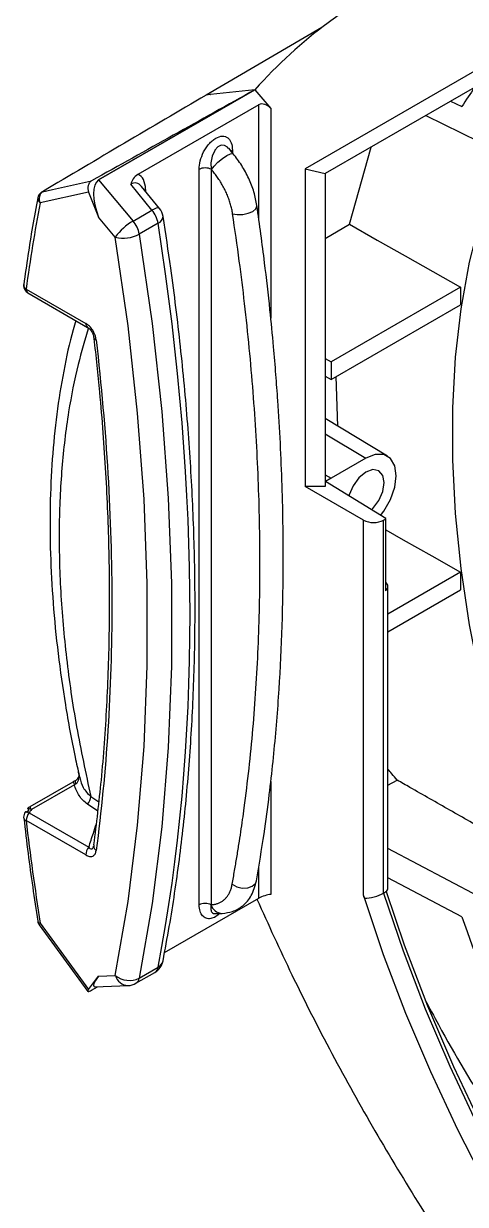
# Model space of a CAD drawing. Extents: x 9.3 to 87.2, y 0.6 to 68.8.
# Drawn here: x 54.659 to 56.209, y 50.244 to 54.388 of the extents above; entities that cross this region are included whole.
import ezdxf

# ---------------------------------------------------------------- set-up
doc = ezdxf.new("R2010")
doc.units = 0
doc.header["$MEASUREMENT"] = 0
doc.layers.add('OBJECT', color=7, linetype='CONTINUOUS')

msp = doc.modelspace()

# ---------------------------------------------------------------- linework, layer by layer
at = {"layer": 'OBJECT'}
for p, q in [((55.7056, 54.3738), (55.299, 54.1372)), ((56.3797, 54.3021), (55.6462, 53.8785)), ((56.44, 54.2792), (55.7169, 53.8616)), ((54.9216, 53.839), (55.4706, 54.156)), ((55.4706, 54.156), (54.9219, 53.8392)), ((55.3129, 54.1387), (55.299, 54.1372)), ((55.3129, 54.1387), (55.3141, 54.1388)), ((55.3372, 54.1414), (55.3141, 54.1388)), ((55.4706, 54.156), (55.3372, 54.1414)), ((55.4706, 54.156), (55.5259, 54.0901)), ((55.4835, 54.1031), (55.0594, 53.8583)), ((55.4835, 53.7038), (55.4835, 54.1031)), ((55.5259, 54.0901), (55.5259, 53.3539)), ((56.157, 54.1158), (56.1964, 54.0966)), ((56.0701, 54.0656), (56.2564, 53.9745)), ((55.394, 53.9313), (55.3783, 53.9503)), ((55.3912, 53.9437), (55.3849, 53.9382)), ((55.3912, 53.9437), (55.3912, 53.9301)), ((55.8021, 53.6835), (55.8781, 53.9547)), ((55.2746, 51.295), (55.2746, 53.8763)), ((55.3166, 53.8765), (55.3166, 51.2955)), ((55.3177, 53.8753), (55.3166, 53.8765)), ((55.6462, 53.8785), (55.6462, 52.7637)), ((55.6462, 53.8785), (55.7169, 53.8616)), ((54.9219, 53.8392), (55.043, 53.695)), ((55.7169, 53.8616), (55.7169, 52.7637)), ((54.8868, 53.7965), (54.7168, 53.7588)), ((54.8868, 53.7965), (54.9219, 53.7087)), ((55.109, 53.7331), (55.0346, 53.824)), ((55.1355, 53.7393), (55.0724, 53.8165)), ((55.0829, 53.8036), (55.0865, 53.8061)), ((55.0865, 53.8061), (55.0865, 53.7993)), ((55.043, 53.695), (55.109, 53.7331)), ((54.9806, 53.6388), (54.9219, 53.7087)), ((55.1306, 53.6871), (55.0646, 53.649)), ((55.7169, 53.6342), (55.8021, 53.6835)), ((56.1916, 53.4623), (55.7381, 53.2005)), ((54.6677, 53.4563), (54.8769, 53.3355)), ((54.6739, 53.4425), (54.8831, 53.3218)), ((55.7381, 53.1393), (56.1918, 53.4012)), ((55.7169, 53.2128), (55.7381, 53.2005)), ((55.7381, 53.2005), (55.7381, 53.1393)), ((55.7169, 53.1507), (55.7381, 53.1393)), ((55.761, 52.9752), (55.7548, 53.1489)), ((55.9356, 52.8694), (55.7169, 53.0019)), ((55.7169, 52.9478), (55.8597, 52.8625)), ((55.8597, 52.8625), (55.7381, 52.7923)), ((55.7169, 52.8045), (55.7381, 52.7923)), ((55.7169, 52.8041), (55.7381, 52.7923)), ((55.8512, 52.6453), (55.6462, 52.7637)), ((55.7169, 52.7637), (55.6462, 52.7637)), ((55.7381, 52.7923), (55.7183, 52.7808)), ((55.929, 52.6504), (55.7183, 52.7808)), ((55.8512, 51.3277), (55.8512, 52.6453)), ((55.9219, 51.3364), (55.9219, 52.6453)), ((55.929, 52.3966), (55.929, 52.6504)), ((56.1918, 52.4622), (55.9366, 52.3149)), ((55.9366, 51.3515), (55.9366, 52.4123)), ((55.9366, 52.2536), (56.1916, 52.4008)), ((54.6817, 51.6399), (54.8329, 51.7272)), ((54.8543, 51.7479), (54.8557, 51.7416)), ((55.5259, 51.7279), (55.5259, 51.3311)), ((55.9366, 51.7147), (55.9693, 51.7327)), ((54.8373, 51.7163), (54.6861, 51.629)), ((54.9192, 51.6239), (54.8829, 51.6486)), ((54.8946, 51.6751), (54.9228, 51.6559)), ((54.6771, 51.629), (54.6694, 51.618)), ((54.6783, 51.6181), (54.8875, 51.4974)), ((54.8769, 51.47), (54.6677, 51.5908)), ((56.2564, 51.3246), (55.9366, 51.493)), ((55.4835, 51.3181), (55.4835, 51.4276)), ((56.1964, 51.2527), (55.9366, 51.3895)), ((55.1533, 51.1275), (55.4835, 51.3181)), ((55.3285, 51.264), (55.3555, 51.265)), ((54.714, 51.2249), (54.8843, 50.9913)), ((55.053, 51.0196), (55.119, 51.0577)), ((55.0646, 51.0377), (55.1306, 51.0758)), ((54.8867, 50.9975), (54.9219, 51.0449)), ((54.9219, 51.0449), (54.9806, 51.047)), ((54.8973, 50.9952), (54.9186, 51.0077)), ((54.9089, 51.0073), (55.0252, 51.0116))]:
    msp.add_line(p, q, dxfattribs=at)
at = {"layer": 'OBJECT', "flags": 128}
for points in [[(56.4036, 54.0595), (56.368, 53.9884), (56.3101, 53.8513), (56.2615, 53.7051), (56.2224, 53.5501), (56.193, 53.3872), (56.1733, 53.2169), (56.1634, 53.0398), (56.1634, 52.8567), (56.1733, 52.6682), (56.193, 52.4751), (56.2224, 52.2782), (56.2615, 52.0781), (56.3101, 51.8757), (56.368, 51.6718), (56.4349, 51.4672)], [(55.3778, 53.9499), (55.3739, 53.9547), (55.3634, 53.9605), (55.3521, 53.9607), (55.3405, 53.9551), (55.33, 53.9438), (55.3292, 53.9426), (55.3201, 53.9232), (55.3156, 53.8996), (55.3166, 53.8765), (55.3166, 53.8765), (55.3166, 53.8765)], [(55.3177, 53.8753), (55.3273, 53.8875), (55.3408, 53.9012), (55.3564, 53.9143), (55.3717, 53.9247), (55.3843, 53.931), (55.3924, 53.9322), (55.394, 53.9313)], [(54.7257, 53.798), (54.7607, 53.8058), (54.8973, 53.8363)], [(54.7227, 53.7969), (54.7241, 53.7976), (54.7257, 53.798)], [(55.1355, 53.7393), (55.1335, 53.7407), (55.1294, 53.741), (55.1238, 53.7398), (55.1169, 53.7371), (55.109, 53.7331)], [(55.3921, 53.7207), (55.4083, 53.7176), (55.4274, 53.718), (55.4464, 53.722), (55.4626, 53.7289), (55.4735, 53.7378), (55.4776, 53.7472), (55.4774, 53.7494)], [(55.8021, 53.6835), (55.8995, 53.6282), (55.9969, 53.5729), (56.0942, 53.5176), (56.1916, 53.4623)], [(54.9806, 51.047), (55.0253, 51.3065), (55.0589, 51.5744), (55.0813, 51.8502), (55.0925, 52.1334), (55.0925, 52.4233), (55.0813, 52.7193), (55.0589, 53.021), (55.0253, 53.3277), (54.9806, 53.6388)], [(55.0646, 53.649), (55.1096, 53.3356), (55.1434, 53.0266), (55.166, 52.7227), (55.1773, 52.4244), (55.1773, 52.1323), (55.166, 51.847), (55.1434, 51.5691), (55.1096, 51.2992), (55.0646, 51.0377)], [(55.9105, 52.6618), (55.922, 52.6769), (55.9455, 52.7175), (55.9606, 52.7604), (55.9658, 52.8012), (55.9606, 52.8361), (55.9455, 52.8615), (55.922, 52.8751), (55.8925, 52.8754), (55.8597, 52.8625)], [(55.8794, 52.6811), (55.8842, 52.6859), (55.905, 52.7139), (55.9188, 52.7458), (55.9237, 52.7769), (55.9188, 52.8024), (55.905, 52.8184), (55.8842, 52.8224), (55.8597, 52.8139), (55.8352, 52.7941), (55.8145, 52.7661), (55.8006, 52.7341), (55.7996, 52.7305)], [(55.929, 52.6115), (55.9905, 52.5765), (56.0912, 52.5194), (56.1918, 52.4622)], [(54.8422, 51.7197), (54.8415, 51.7222), (54.8411, 51.7245), (54.8409, 51.7266), (54.8409, 51.7284), (54.8411, 51.73), (54.8415, 51.7313), (54.8421, 51.7323), (54.8429, 51.733)], [(54.6657, 51.6212), (54.6651, 51.6209), (54.6645, 51.6204)], [(54.6734, 51.6321), (54.6728, 51.6318), (54.6722, 51.6313)], [(54.9057, 51.5051), (54.9049, 51.5026), (54.9048, 51.5019)], [(55.3906, 51.367), (55.4068, 51.3582), (55.4258, 51.3538), (55.4449, 51.3545), (55.4611, 51.3602), (55.472, 51.3701), (55.4758, 51.3795)], [(55.8512, 51.3277), (55.9206, 51.1212), (55.999, 50.9149), (56.0859, 50.7096), (56.181, 50.5061), (56.284, 50.3053), (56.3945, 50.1079), (56.512, 49.9146), (56.6361, 49.7264), (56.7663, 49.5438), (56.902, 49.3676), (57.0428, 49.1986), (57.1881, 49.0373), (57.3373, 48.8844), (57.4898, 48.7405), (57.6451, 48.6062), (57.8024, 48.4819), (57.9613, 48.3683), (58.121, 48.2657)], [(55.9219, 51.3364), (55.9906, 51.1333), (56.068, 50.9305), (56.1537, 50.7287), (56.2476, 50.5287), (56.3491, 50.3313), (56.458, 50.1373), (56.5737, 49.9475), (56.6959, 49.7625), (56.824, 49.5831), (56.9576, 49.41), (57.0961, 49.2439), (57.239, 49.0854), (57.3857, 48.9352), (57.5357, 48.7938), (57.6884, 48.6618), (57.8431, 48.5396), (57.9993, 48.4279), (58.1564, 48.3269)], [(55.9303, 51.3421), (55.9941, 51.1545), (56.0757, 50.9406), (56.1666, 50.7279), (56.2663, 50.5173), (56.3744, 50.3096), (56.4905, 50.1058), (56.614, 49.9067), (56.7444, 49.713), (56.8812, 49.5258), (57.0238, 49.3456), (57.1716, 49.1734), (57.324, 49.0098), (57.4803, 48.8555), (57.6398, 48.7112), (57.802, 48.5774)], [(54.714, 51.2249), (54.7139, 51.225), (54.714, 51.2262), (54.7151, 51.228), (54.717, 51.2303)], [(54.717, 51.2303), (54.7988, 51.1181), (54.8867, 50.9975)]]:
    msp.add_lwpolyline(points, dxfattribs=at)
at = {"layer": 'OBJECT'}
for centre, radius, start, end in [((54.738, 53.7711), 0.03, 120.7495, 169.229), ((54.7444, 53.7732), 0.0311, 127.0764, 207.45), ((54.7271, 53.7745), 0.0187, 173.1539, 236.4953), ((55.0341, 53.6698), 0.098, 10.2062, 40.2404), ((55.1214, 53.7125), 0.0269, 289.9099, 356.1387), ((55.089, 53.7014), 0.06, 8.9367, 39.2783), ((55.1453, 53.5189), 0.2037, 120.1653, 143.9527), ((54.9681, 53.6317), 0.098, 10.2062, 40.2404), ((55.0097, 53.7492), 0.1143, 255.2452, 298.7186), ((54.6889, 53.4685), 0.03, 172.3002, 180), ((54.6889, 53.4685), 0.03, 180, 240.0027), ((54.6768, 53.4714), 0.0176, 176.8437, 239.0305), ((54.6817, 53.4543), 0.0141, 172.0726, 236.6148), ((54.8911, 53.3337), 0.0143, 172.5099, 237.1815), ((54.9164, 53.2897), 0.0121, 193.4204, 254.8496), ((55.8866, 52.7135), 0.0769, 242.6094, 297.3905), ((55.9025, 52.6796), 0.0394, 299.6238, 312.2834), ((54.8622, 51.7327), 0.0298, 190.6179, 213.3279), ((54.6967, 51.6139), 0.03, 120.0003, 144.6357), ((54.711, 51.6454), 0.0298, 190.6197, 213.3238), ((54.8504, 51.6787), 0.0443, 317.1354, 355.2808), ((54.6889, 51.603), 0.03, 144.6574, 180), ((54.6889, 51.603), 0.03, 180, 186.6702), ((54.6703, 51.6019), 0.0114, 191.8885, 256.9381), ((54.6673, 51.6007), 0.0206, 57.7785, 94.5394), ((54.7137, 51.5887), 0.046, 140.2276, 177.361), ((54.6751, 51.6116), 0.0206, 57.7463, 94.5069), ((54.9229, 51.4679), 0.046, 140.2276, 177.361), ((54.923, 51.5009), 0.0182, 176.8557, 237.8267), ((55.3558, 51.3059), 0.0408, 194.4424, 269.0986), ((54.7382, 51.2425), 0.03, 188.8729, 216.0935), ((54.719, 51.241), 0.0109, 196.4529, 259.2234), ((55.089, 51.1096), 0.06, 299.9973, 349.0396), ((55.1053, 51.0792), 0.0256, 302.6075, 352.4124), ((55.1153, 51.1056), 0.0335, 297.2094, 347.3138), ((55.03, 51.109), 0.0793, 231.4711, 295.8955), ((55.0274, 51.0601), 0.0485, 195.566, 267.4829), ((55.023, 51.0715), 0.06, 272.1024, 299.9973), ((55.0393, 51.0411), 0.0256, 302.6075, 352.4124)]:
    msp.add_arc(centre, radius, start, end, dxfattribs=at)
for centre, major_axis, ratio, start_param, end_param in [((58.7099, 51.479), (-2.1776, 2.9839), 0.57675, 0.194306, 0.230745), ((55.5047, 54.0778), (0.026, -0.0213), 0.706705, 1.309818, 2.880614), ((54.9644, 53.7332), (-0.0392, 0.1076), 0.422655, 0.080972, 1.645152), ((54.8795, 53.8342), (0.0598, 0.0218), 0.204528, 5.416844, 5.42346), ((55.0228, 53.7686), (0.0395, 0.0885), 0.564129, 5.381544, 6.340299), ((55.044, 53.7564), (0.0087, 0.0719), 0.588522, 5.768999, 6.706162), ((49.6839, 55.6367), (-3.8974, 6.9871), 0.567295, 3.734207, 4.13667), ((55.8866, 52.4133), (0.05, -0.0016), 0.597073, 5.742808, 6.860987), ((55.8866, 51.3386), (0.0498, 0.0142), 0.297277, 5.41321, 6.198609), ((55.5047, 51.3189), (0.0299, 0.0098), 0.245505, 0.704846, 2.275642), ((55.8866, 51.3386), (0.0498, 0.0142), 0.297277, 3.933394, 5.41321), ((58.7099, 51.479), (-1.8606, 3.1751), 0.648698, 1.274186, 1.753331), ((54.9644, 51.0694), (0.0588, 0.061), 0.19211, 2.159453, 3.338303)]:
    msp.add_ellipse(centre, major_axis=major_axis, ratio=ratio, start_param=start_param, end_param=end_param, dxfattribs=at)
for points, knots in [([(56.7124, 54.7214), (56.5881, 54.7173), (56.4683, 54.7021), (56.2953, 54.6629), (56.2389, 54.6471), (56.1289, 54.6101), (56.0752, 54.5889), (55.9966, 54.5531), (55.9708, 54.5405), (55.92, 54.514), (55.8949, 54.5001), (55.8211, 54.4566), (55.7735, 54.425), (55.6354, 54.3227), (55.5498, 54.2444), (55.4706, 54.156)], [0, 0, 0, 0, 0.25, 0.25, 0.375, 0.375, 0.5, 0.5, 0.5625, 0.5625, 0.625, 0.625, 0.75, 0.75, 1, 1, 1, 1]), ([(55.299, 54.1372), (55.2035, 54.0809), (55.1079, 54.0245), (54.9168, 53.9115), (54.8213, 53.8548), (54.7257, 53.798)], [0, 0, 0, 0, 0.5, 0.5, 1, 1, 1, 1]), ([(55.2746, 53.8763), (55.2746, 53.8858), (55.2759, 53.8957), (55.2813, 53.9166), (55.2852, 53.927), (55.293, 53.9424), (55.2959, 53.9474), (55.3022, 53.9568), (55.3056, 53.9613), (55.3129, 53.9697), (55.3167, 53.9735), (55.3246, 53.9802), (55.3287, 53.9832), (55.3408, 53.9903), (55.349, 53.9927), (55.3599, 53.9929), (55.3634, 53.9923), (55.3697, 53.9902), (55.3726, 53.9886), (55.3779, 53.9844), (55.3802, 53.9819), (55.3842, 53.976), (55.3859, 53.9726), (55.3899, 53.9617), (55.3912, 53.9531), (55.3912, 53.9437)], [0, 0, 0, 0, 0.125, 0.125, 0.25, 0.25, 0.3125, 0.3125, 0.375, 0.375, 0.4375, 0.4375, 0.5, 0.5, 0.625, 0.625, 0.6875, 0.6875, 0.75, 0.75, 0.8125, 0.8125, 0.875, 0.875, 1, 1, 1, 1]), ([(55.4774, 53.7494), (55.4744, 53.7651), (55.4683, 53.7965), (55.4494, 53.8446), (55.4249, 53.8909), (55.4043, 53.9178), (55.394, 53.9313)], [0, 0, 0, 0, 0.252025, 0.501487, 0.75029, 1, 1, 1, 1]), ([(55.3166, 53.8765), (55.3111, 53.8796), (55.3033, 53.8814), (55.2878, 53.8814), (55.2801, 53.8795), (55.2746, 53.8763)], [0, 0, 0, 0, 0.5, 0.5, 1, 1, 1, 1]), ([(55.3921, 53.7207), (55.3917, 53.7234), (55.3909, 53.7287), (55.3892, 53.7367), (55.3873, 53.7447), (55.3852, 53.7527), (55.3827, 53.7608), (55.38, 53.7689), (55.377, 53.7771), (55.3737, 53.7852), (55.3701, 53.7934), (55.3651, 53.8043), (55.3582, 53.8176), (55.3492, 53.833), (55.3395, 53.8478), (55.329, 53.862), (55.3215, 53.8709), (55.3177, 53.8753)], [0, 0, 0, 0, 0.050455, 0.100558, 0.150414, 0.200131, 0.249817, 0.29958, 0.349527, 0.399766, 0.450401, 0.501535, 0.602538, 0.702058, 0.800916, 0.899952, 1, 1, 1, 1]), ([(54.8973, 53.8363), (54.8945, 53.8347), (54.892, 53.8324), (54.8879, 53.8267), (54.8863, 53.8233), (54.8834, 53.8123), (54.8839, 53.8038), (54.8868, 53.7965)], [0, 0, 0, 0, 0.25, 0.25, 0.5, 0.5, 1, 1, 1, 1]), ([(55.0594, 53.8583), (55.0528, 53.8545), (55.0476, 53.8494), (55.0394, 53.8376), (55.0366, 53.831), (55.0346, 53.824)], [0, 0, 0, 0, 0.5, 0.5, 1, 1, 1, 1]), ([(54.7085, 53.7765), (54.7022, 53.743), (54.6836, 53.6435), (54.6691, 53.5406), (54.6595, 53.4723)], [0, 0, 0, 0, 0.336834, 1, 1, 1, 1]), ([(55.1479, 51.0982), (55.1554, 51.1384), (55.1772, 51.2547), (55.2066, 51.4525), (55.2333, 51.6934), (55.2512, 51.9406), (55.2604, 52.1934), (55.261, 52.4516), (55.2528, 52.7146), (55.236, 52.9822), (55.2105, 53.254), (55.1807, 53.4971), (55.1575, 53.6503), (55.1483, 53.7107)], [0, 0, 0, 0, 0.051771, 0.150021, 0.248281, 0.346547, 0.444817, 0.543084, 0.641348, 0.739607, 0.83786, 0.936105, 1, 1, 1, 1]), ([(55.3906, 51.367), (55.3934, 51.383), (55.399, 51.4144), (55.4068, 51.4611), (55.4142, 51.5065), (55.4209, 51.5505), (55.4272, 51.5934), (55.4373, 51.6669), (55.4501, 51.7726), (55.4684, 51.9586), (55.4837, 52.1963), (55.4899, 52.4889), (55.4841, 52.7882), (55.4691, 53.0427), (55.4511, 53.2491), (55.4349, 53.4024), (55.4154, 53.5597), (55.4001, 53.6653), (55.3921, 53.7207)], [0, 0, 0, 0, 0.022579, 0.044458, 0.065636, 0.086115, 0.105895, 0.124979, 0.187471, 0.249977, 0.374982, 0.5, 0.625006, 0.750024, 0.812517, 0.875023, 0.934359, 1, 1, 1, 1]), ([(55.4758, 51.3795), (55.485, 51.4343), (55.5016, 51.5338), (55.5202, 51.6739), (55.5341, 51.7964), (55.5449, 51.9106), (55.562, 52.1323), (55.5723, 52.4158), (55.5676, 52.7653), (55.556, 52.9946), (55.544, 53.1577), (55.535, 53.2639), (55.5223, 53.3946), (55.5037, 53.5596), (55.4867, 53.6823), (55.4774, 53.7494)], [0, 0, 0, 0, 0.0768345, 0.1395029, 0.1917788, 0.2424301, 0.2918428, 0.4843707, 0.6068891, 0.728141, 0.7649721, 0.8041202, 0.8559113, 0.9212054, 1, 1, 1, 1]), ([(54.8423, 53.3454), (54.8389, 53.3345), (54.8216, 53.2783), (54.7986, 53.1691), (54.7738, 53.0182), (54.7581, 52.8601), (54.7507, 52.6966), (54.7518, 52.528), (54.7611, 52.355), (54.7785, 52.1777), (54.8047, 51.997), (54.83, 51.8535), (54.8493, 51.7697), (54.8543, 51.7479)], [0, 0, 0, 0, 0.025049, 0.129485, 0.234199, 0.338911, 0.443424, 0.547335, 0.651462, 0.75544, 0.859384, 0.963358, 1, 1, 1, 1]), ([(54.8869, 53.3205), (54.8741, 53.2782), (54.8457, 53.1847), (54.8139, 53.0203), (54.7908, 52.8295), (54.7813, 52.6184), (54.7865, 52.3953), (54.8071, 52.1616), (54.8417, 51.9213), (54.877, 51.7571), (54.8946, 51.6751)], [0, 0, 0, 0, 0.095917, 0.211807, 0.340883, 0.469959, 0.602669, 0.735379, 0.867689, 1, 1, 1, 1]), ([(54.9133, 53.2781), (54.9127, 53.2835), (54.9114, 53.2892), (54.9073, 53.3006), (54.9046, 53.3062), (54.8979, 53.3168), (54.8941, 53.3215), (54.8857, 53.3297), (54.8813, 53.333), (54.8769, 53.3355)], [0, 0, 0, 0, 0.25, 0.25, 0.5, 0.5, 0.75, 0.75, 1, 1, 1, 1]), ([(54.8832, 53.3216), (54.8839, 53.3212), (54.886, 53.3201), (54.8906, 53.3162), (54.8959, 53.3099), (54.9003, 53.3025), (54.9033, 53.2946), (54.9046, 53.2893), (54.9047, 53.2871), (54.9047, 53.2869)], [0, 0, 0, 0, 0.088941, 0.28276, 0.448462, 0.620335, 0.790899, 0.985801, 1, 1, 1, 1]), ([(54.9057, 51.5051), (54.9149, 51.5806), (54.9343, 51.7403), (54.9523, 51.9925), (54.9615, 52.2595), (54.9604, 52.5323), (54.9491, 52.8104), (54.9307, 53.0609), (54.9135, 53.2198), (54.9066, 53.2828)], [0, 0, 0, 0, 0.1370608, 0.2897902, 0.4428037, 0.5950658, 0.7473265, 0.8998684, 1, 1, 1, 1]), ([(54.9133, 53.2781), (54.9316, 53.119), (54.9454, 52.9619), (54.9637, 52.6525), (54.9683, 52.4999), (54.9683, 52.2001), (54.9637, 52.0529), (54.9454, 51.7646), (54.9316, 51.6233), (54.9133, 51.4855)], [0, 0, 0, 0, 0.25, 0.25, 0.5, 0.5, 0.75, 0.75, 1, 1, 1, 1]), ([(55.9693, 51.7327), (55.963, 51.7401), (55.9521, 51.7529), (55.9412, 51.7658), (55.9366, 51.7712)], [0, 0, 0, 0, 0.575642, 1, 1, 1, 1]), ([(54.8422, 51.7197), (54.8453, 51.7216), (54.8478, 51.7244), (54.8513, 51.7309), (54.8523, 51.7345), (54.8539, 51.7457), (54.8533, 51.7534), (54.8519, 51.7608)], [0, 0, 0, 0, 0.25, 0.25, 0.5, 0.5, 1, 1, 1, 1]), ([(54.8429, 51.733), (54.8449, 51.7343), (54.8473, 51.736), (54.851, 51.7402), (54.8533, 51.7446), (54.8533, 51.7481), (54.8533, 51.7494)], [0, 0, 0, 0, 0.288328, 0.365052, 0.76016, 1, 1, 1, 1]), ([(54.8559, 51.7417), (54.8591, 51.7295), (54.8659, 51.7034), (54.8846, 51.6849), (54.8946, 51.6751)], [0, 0, 0, 0, 0.465903, 1, 1, 1, 1]), ([(56.4349, 51.4672), (56.3882, 51.4938), (56.3415, 51.5205), (56.2947, 51.5472), (56.2714, 51.5605), (56.248, 51.5738), (56.2246, 51.5871), (56.2013, 51.6005), (56.1779, 51.6138), (56.1545, 51.6271), (56.1311, 51.6405), (56.1078, 51.6538), (56.0844, 51.6671), (56.061, 51.6804), (56.0376, 51.6938), (56.0143, 51.7071), (55.9993, 51.7156), (55.9843, 51.7242), (55.9693, 51.7327)], [0, 0, 0, 0, 0.00492282, 0.00492282, 0.00492282, 0.00738423, 0.00738423, 0.00738423, 0.00984564, 0.00984564, 0.00984564, 0.01230705, 0.01230705, 0.01230705, 0.01476846, 0.01476846, 0.01476846, 0.01634666, 0.01634666, 0.01634666, 0.01634666]), ([(54.8829, 51.6486), (54.8711, 51.6566), (54.8616, 51.6666), (54.8501, 51.6839), (54.8468, 51.6901), (54.8413, 51.7028), (54.839, 51.7095), (54.8373, 51.7163)], [0, 0, 0, 0, 0.5, 0.5, 0.75, 0.75, 1, 1, 1, 1]), ([(54.6602, 51.5991), (54.6648, 51.5579), (54.678, 51.4386), (54.6965, 51.3173), (54.7086, 51.2379)], [0, 0, 0, 0, 0.345301, 1, 1, 1, 1]), ([(54.8875, 51.4974), (54.8929, 51.5139), (54.9018, 51.5412), (54.9106, 51.5685), (54.9141, 51.5793)], [0, 0, 0, 0, 0.604234, 1, 1, 1, 1]), ([(54.8769, 51.47), (54.8814, 51.4675), (54.8858, 51.4657), (54.8941, 51.4642), (54.898, 51.4645), (54.9046, 51.4674), (54.9073, 51.4698), (54.9114, 51.4766), (54.9127, 51.4807), (54.9133, 51.4855)], [0, 0, 0, 0, 0.25, 0.25, 0.5, 0.5, 0.75, 0.75, 1, 1, 1, 1]), ([(54.8875, 51.4974), (54.8881, 51.4967), (54.8902, 51.4942), (54.8929, 51.4921), (54.8962, 51.4912), (54.8985, 51.4915), (54.901, 51.4934), (54.9031, 51.4961), (54.9039, 51.4992), (54.9043, 51.5006)], [0, 0, 0, 0, 0.0987835, 0.356268, 0.4219395, 0.5970677, 0.6904625, 0.8627828, 1, 1, 1, 1]), ([(54.9047, 51.5019), (54.9047, 51.5015), (54.9046, 51.5004), (54.9046, 51.5004), (54.9045, 51.5004)], [0, 0, 0, 0, 0.291067, 1, 1, 1, 1]), ([(55.3162, 51.2957), (55.3181, 51.2958), (55.3219, 51.2959), (55.3274, 51.2966), (55.3327, 51.2977), (55.3378, 51.2991), (55.3428, 51.3009), (55.3476, 51.303), (55.3521, 51.3055), (55.3565, 51.3083), (55.3608, 51.3116), (55.3661, 51.3163), (55.3722, 51.323), (55.3786, 51.3323), (55.3837, 51.3427), (55.3879, 51.3542), (55.3897, 51.3628), (55.3906, 51.367)], [0, 0, 0, 0, 0.050185, 0.100023, 0.149614, 0.199062, 0.248473, 0.29795, 0.347598, 0.397519, 0.447817, 0.498589, 0.600283, 0.700421, 0.799846, 0.89942, 1, 1, 1, 1]), ([(55.3551, 51.265), (55.3676, 51.2666), (55.3944, 51.27), (55.4303, 51.2912), (55.4615, 51.3268), (55.4709, 51.3614), (55.4758, 51.3795)], [0, 0, 0, 0, 0.206489, 0.443632, 0.709031, 1, 1, 1, 1]), ([(55.4774, 51.3145), (55.5175, 51.226), (55.6001, 51.0438), (55.7389, 50.7723), (55.8899, 50.5001), (56.0459, 50.2423), (56.2051, 49.9986), (56.3668, 49.7688), (56.5354, 49.5446), (56.6534, 49.4015), (56.7124, 49.3299)], [0, 0, 0, 0, 0.1245129, 0.2564017, 0.3877581, 0.519647, 0.6389245, 0.7582021, 0.879101, 1, 1, 1, 1]), ([(55.3166, 51.2954), (55.311, 51.2985), (55.3033, 51.3003), (55.2877, 51.3001), (55.2801, 51.2982), (55.2746, 51.295)], [0, 0, 0, 0, 0.5, 0.5, 1, 1, 1, 1]), ([(55.3474, 51.2647), (55.3427, 51.2607), (55.332, 51.2515), (55.3149, 51.2456), (55.2988, 51.2466), (55.2856, 51.2556), (55.2765, 51.2717), (55.2752, 51.2872), (55.2746, 51.295)], [0, 0, 0, 0, 0.130965, 0.292713, 0.454193, 0.622793, 0.809106, 1, 1, 1, 1]), ([(55.3166, 51.2954), (55.3159, 51.2904), (55.3146, 51.2806), (55.3177, 51.2704), (55.323, 51.2645), (55.3285, 51.2646), (55.3307, 51.2646)], [0, 0, 0, 0, 0.3003091, 0.587856, 0.8394347, 1, 1, 1, 1]), ([(54.8867, 50.9975), (54.8852, 50.9956), (54.8844, 50.994), (54.8839, 50.9916), (54.8842, 50.9909), (54.8872, 50.9903), (54.8916, 50.9919), (54.8973, 50.9952)], [0, 0, 0, 0, 0.25, 0.25, 0.5, 0.5, 1, 1, 1, 1]), ([(56.0667, 50.9634), (56.0824, 50.9337), (56.1549, 50.7965), (56.2986, 50.5582), (56.497, 50.2514), (56.7325, 49.9191), (56.9099, 49.7008), (57.012, 49.5753)], [0, 0, 0, 0, 0.059758, 0.275673, 0.491588, 0.707503, 1, 1, 1, 1])]:
    msp.add_open_spline(points, degree=3, knots=knots, dxfattribs=at)
for points in [[(55.4706, 54.156), (55.2796, 54.0493), (55.0885, 53.9426), (54.8973, 53.8363)], [(54.7168, 53.7588), (54.698, 53.6599), (54.6816, 53.559), (54.6677, 53.4563)], [(56.1916, 53.4623), (56.1917, 53.442), (56.1918, 53.4216), (56.1918, 53.4012)], [(56.1918, 52.4622), (56.1918, 52.4418), (56.1917, 52.4213), (56.1916, 52.4008)], [(54.8329, 51.7272), (54.8363, 51.7292), (54.8396, 51.7311), (54.8429, 51.733)], [(54.8422, 51.7197), (54.8405, 51.7187), (54.8389, 51.7176), (54.8373, 51.7163)], [(54.6861, 51.629), (54.6835, 51.6254), (54.6809, 51.6217), (54.6783, 51.6181)], [(54.6677, 51.5908), (54.6817, 51.4716), (54.6981, 51.3514), (54.717, 51.2303)], [(55.8546, 51.3181), (55.8534, 51.3213), (55.8522, 51.3245), (55.8512, 51.3277)]]:
    msp.add_open_spline(points, degree=3, dxfattribs=at)

doc.saveas('drawing.dxf')
